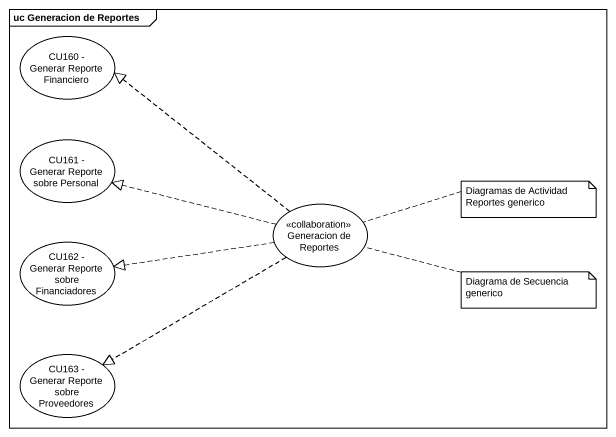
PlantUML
@startuml
mainframe uc Generacion de Reportes
usecase "CU160 - Generar Reporte Financiero" as CU160_Generar_Reporte
usecase "CU161 - Generar Reporte sobre Personal" as CU161_Generar_Reporte_sobre
usecase "Generacion de Reportes" as Generacion_de_Reportes <<collaboration>>
usecase "CU162 - Generar Reporte sobre Financiadores" as CU162_Generar_Reporte_sobre
usecase "CU163 - Generar Reporte sobre Proveedores" as CU163_Generar_Reporte_sobre
Generacion_de_Reportes .up.|> CU160_Generar_Reporte
Generacion_de_Reportes .left.|> CU161_Generar_Reporte_sobre
Generacion_de_Reportes .left.|> CU162_Generar_Reporte_sobre
Generacion_de_Reportes .left.|> CU163_Generar_Reporte_sobre
note right of Generacion_de_Reportes : Diagramas de Actividad Reportes generico
note right of Generacion_de_Reportes : Diagrama de Secuencia generico
@enduml
